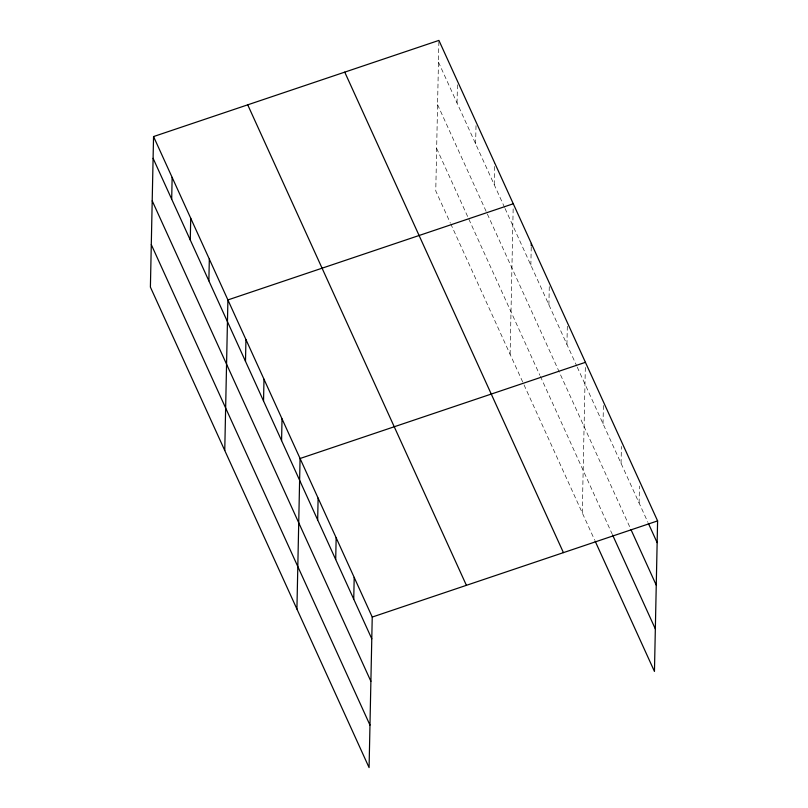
<?xml version="1.0" encoding="UTF-8"?>
<svg xmlns="http://www.w3.org/2000/svg" width="808" height="808" viewBox="0 0 808 808"><rect width="100%" height="100%" fill="white"/><g stroke="black" fill="none" stroke-linecap="round" stroke-linejoin="round"><path stroke-width="0.61" stroke-dasharray="4.04 3.03" d="M438.885 41.612L435.764 190.941L450.218 222.705M457.045 103L457.479 82.446M475.629 143.844L476.064 123.291M494.223 184.678L494.678 162.923M510.111 354.308L513.161 208.605M530.856 265.165L531.26 245.824M548.895 304.808L549.349 283.053M566.933 344.45L567.367 323.897M582.275 512.868L585.335 367.165M603.02 423.725L603.445 403.182M621.059 463.368L621.413 446.45M639.098 503.01L639.451 486.083M438.461 62.155L504.546 207.373M505.061 208.504L576.73 365.963M577.245 367.095L647.865 522.261M437.572 104.656L630.482 528.523M436.653 148.44L539.865 375.235M540.38 376.366L612.04 533.795M450.733 223.846L523.513 383.76M524.028 384.891L594.648 540.057"/><path stroke-width="1.21" d="M153.55 136.562L150.399 287.103L369.084 767.6L372.236 617.06L153.55 136.562L438.916 40.4L657.601 520.897L654.45 671.438L595.163 541.188M171.69 199.162L172.144 177.406M190.274 240.006L190.728 218.251M208.868 280.851L209.322 259.095M224.755 450.47L227.906 299.93L513.262 203.768M245.491 361.327L245.945 339.572M263.539 400.97L263.994 379.215M281.578 440.613L282.032 418.857M296.92 609.04L300.071 458.5L585.436 362.327M317.655 519.898L318.12 498.132M335.704 559.53L336.158 537.775M353.742 599.172L354.197 577.417M531.26 245.824L531.31 243.41M372.236 617.06L657.601 520.897M648.38 523.392L657.146 542.653M630.998 529.654L656.248 585.144M612.555 534.926L655.339 628.937M344.743 72.134L563.428 552.632M247.723 104.828L466.408 585.325M153.096 158.317L371.781 638.815M152.207 200.818L370.892 681.316M151.288 244.612L369.973 725.099"/></g></svg>
